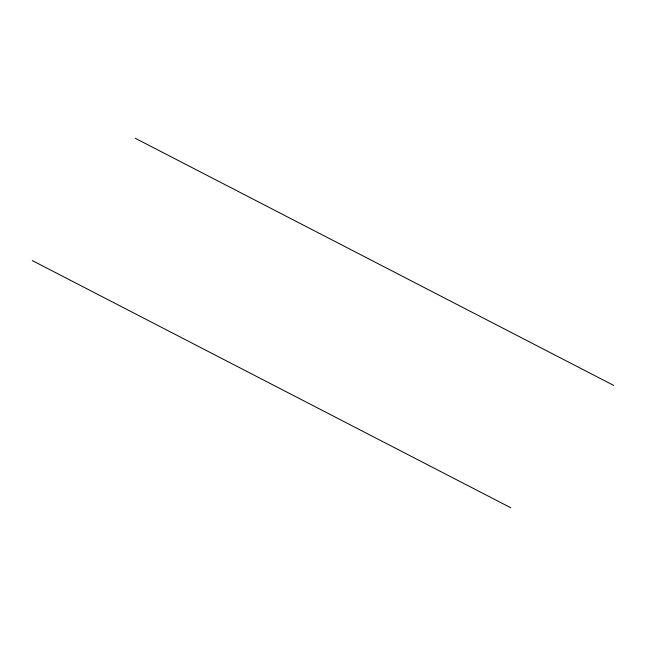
<?xml version="1.0" encoding="UTF-8"?>
<svg xmlns="http://www.w3.org/2000/svg" width="646" height="646" viewBox="0 0 646 646"><rect width="100%" height="100%" fill="white"/><g stroke="black" fill="none" stroke-linecap="round" stroke-linejoin="round"><path stroke-width="0.97" d="M135.192 138.228L613.7 385.412M32.3 260.588L510.808 507.772"/></g></svg>
